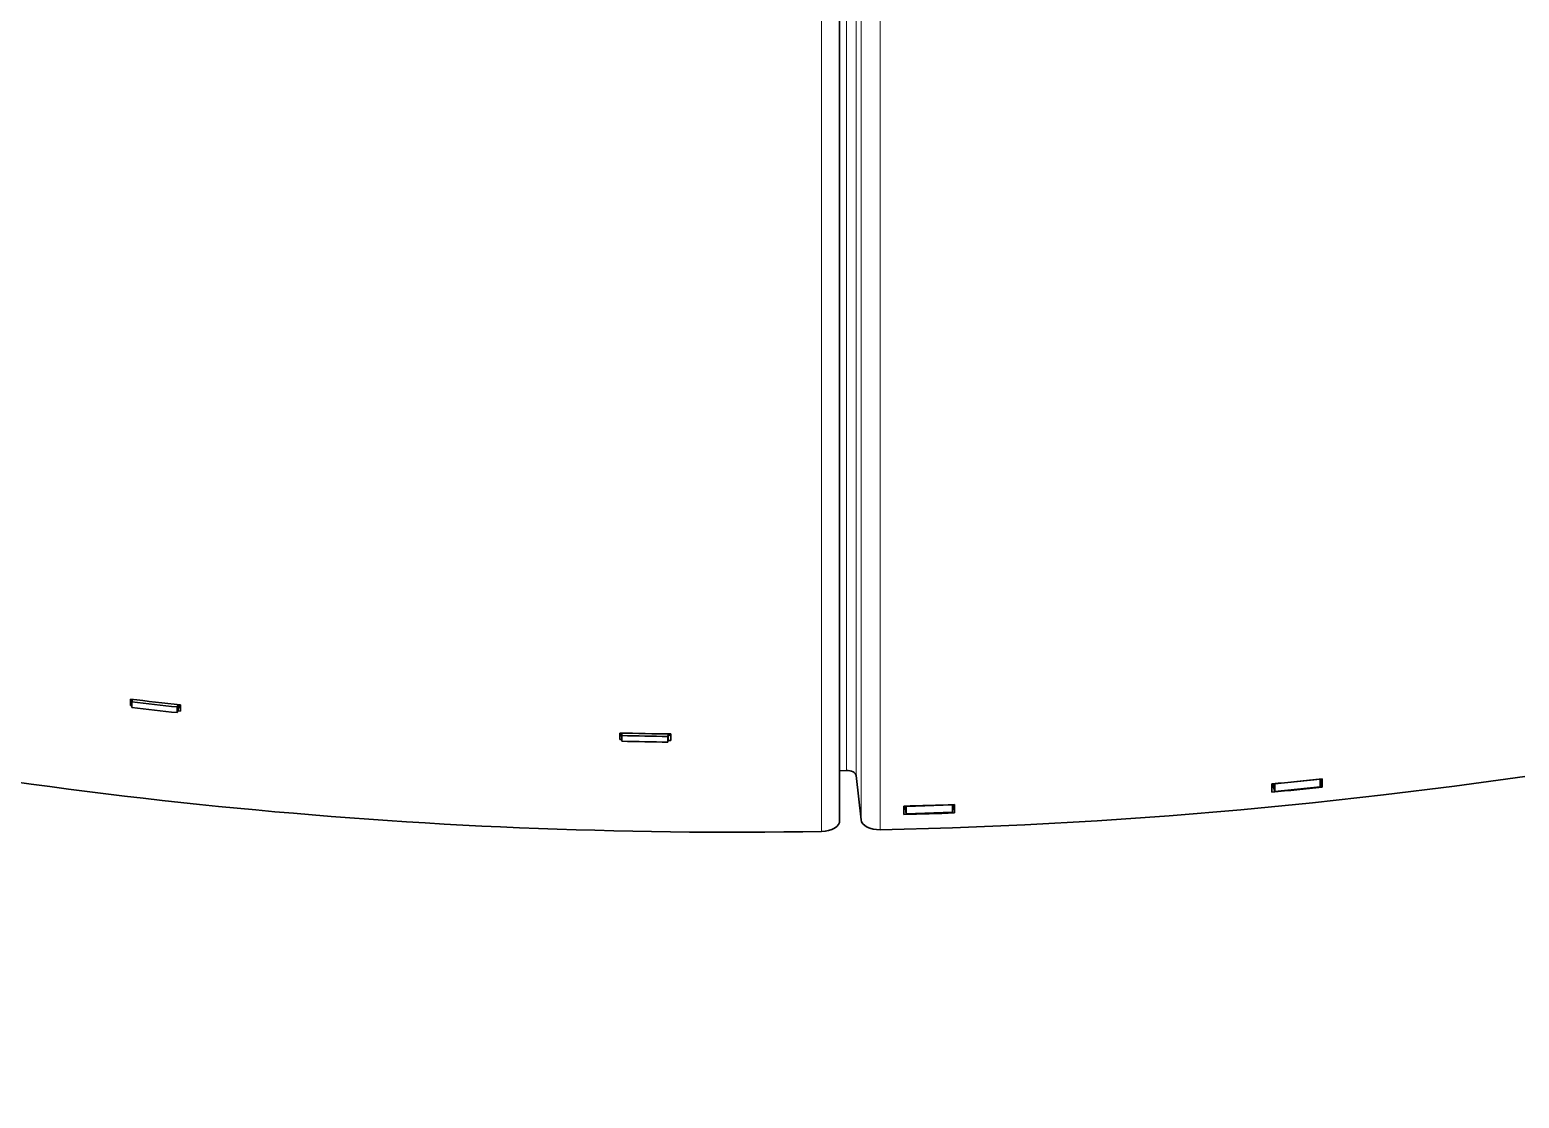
# Paper-space layout 'Blatt1' of a CAD drawing. Header units: millimetres. Extents: x 0 to 1189, y 0 to 841.
# Drawn here: x 917.9 to 982.3, y 313.5 to 359.8 of the extents above; entities that cross this region are included whole.
import ezdxf

# ---------------------------------------------------------------- set-up
doc = ezdxf.new("R2010")
doc.units = ezdxf.units.MM
doc.layers.add('BESCHRIFTUNG', color=5, linetype='Continuous')
doc.dimstyles.new('SLDDIMSTYLE0', dxfattribs={"dimtxt": 0.18, "dimasz": 0.7, "dimexe": 0, "dimexo": 0.0625, "dimgap": 0, "dimtad": 0, "dimtih": 1, "dimtoh": 1, "dimdec": 0, "dimrnd": 1e-09, "dimzin": 0, "dimdsep": 46, "dimtxsty": 'Standard', "dimblk1": 'DOT', "dimblk2": 'DOT', "dimsah": 1, "dimcen": 0.09, "dimadec": 0, "dimazin": 0, "dimtfac": 0.7, "dimtdec": 0, "dimtofl": 0, "dimtmove": 0, "dimatfit": 3, "dimldrblk": 'DOT', "dimfxl": 1, "dimfrac": 2, "dimtolj": 1, "dimtzin": 0, "dimarcsym": 0})

# ---------------------------------------------------------------- blocks, each defined once
blk = doc.blocks.new('_Dot')
at = {"color": 0, "linetype": 'ByBlock', "lineweight": -2}
blk.add_line((-0.5, 0), (-1, 0), dxfattribs=at)
at = {"color": 0, "linetype": 'ByBlock', "const_width": 0.5}
blk.add_lwpolyline([(-0.25, 0, 1), (0.25, 0, 1)], format="xyb", close=True, dxfattribs=at)

psp = doc.layouts.new('Blatt1')

# ---------------------------------------------------------------- linework, layer by layer
at = {"color": 8, "linetype": 'Continuous', "lineweight": 18}
for p, q in [((953.211, 327.713), (953.211, 363.412)), ((953.636, 327.497), (953.636, 363.196)), ((953.847, 325.583), (953.847, 361.282)), ((952.139, 325.075), (952.139, 360.775)), ((954.676, 325.151), (954.676, 360.85))]:
    psp.add_line(p, q, dxfattribs=at)
at = {"color": 7, "linetype": 'Continuous', "lineweight": 35}
for p, q in [((952.919, 325.537), (952.919, 361.236)), ((922.234, 330.521), (922.234, 330.799)), ((922.313, 330.748), (922.234, 330.521)), ((922.329, 330.788), (922.293, 330.681)), ((922.293, 330.437), (922.293, 330.681)), ((922.313, 330.748), (922.313, 330.79)), ((922.293, 330.514), (922.234, 330.521)), ((924.257, 330.463), (924.292, 330.569)), ((924.257, 330.218), (924.363, 330.535)), ((924.257, 330.218), (924.257, 330.463)), ((924.397, 330.28), (924.282, 330.293)), ((924.363, 330.535), (924.363, 330.562)), ((924.363, 330.535), (924.397, 330.532)), ((924.397, 330.558), (924.397, 330.28)), ((943.412, 329.056), (943.412, 329.334)), ((943.428, 329.287), (943.428, 329.334)), ((943.498, 329.332), (943.492, 329.223)), ((943.428, 329.287), (943.412, 329.056)), ((943.492, 329.055), (943.412, 329.056)), ((943.428, 329.303), (943.51, 329.302)), ((943.495, 329.286), (943.428, 329.287)), ((943.492, 328.978), (943.492, 329.223)), ((945.491, 329.187), (945.497, 329.295)), ((945.491, 328.942), (945.509, 329.265)), ((945.491, 328.942), (945.491, 329.187)), ((945.614, 329.016), (945.495, 329.018)), ((945.623, 329.247), (945.508, 329.249)), ((945.509, 329.265), (945.509, 329.295)), ((945.509, 329.265), (945.614, 329.263)), ((945.614, 329.294), (945.614, 329.016)), ((953.211, 327.713), (952.919, 327.702)), ((953.847, 325.583), (953.636, 327.497)), ((971.623, 326.776), (971.623, 327.135)), ((971.623, 327.026), (971.675, 327.031)), ((971.675, 327.14), (971.675, 327.031)), ((971.747, 326.806), (971.675, 327.031)), ((971.747, 327.133), (971.742, 327.147)), ((973.714, 327.34), (971.747, 327.133)), ((971.747, 327.133), (971.747, 326.806)), ((973.714, 327.014), (971.747, 326.806)), ((973.713, 327.345), (973.714, 327.34)), ((973.714, 327.34), (973.714, 327.014)), ((973.722, 327.346), (973.722, 327.221)), ((973.722, 327.221), (973.794, 326.994)), ((973.794, 327.353), (973.794, 326.994)), ((955.696, 325.812), (955.696, 326.171)), ((955.777, 326.173), (955.777, 326.061)), ((955.801, 326.159), (955.799, 326.174)), ((957.797, 326.23), (955.801, 326.159)), ((955.801, 326.159), (955.801, 325.833)), ((957.774, 326.122), (957.872, 326.126)), ((957.797, 326.235), (957.797, 326.23)), ((957.797, 326.23), (957.797, 325.904)), ((957.872, 326.11), (957.797, 326.107)), ((957.872, 326.238), (957.872, 326.11)), ((957.872, 326.11), (957.896, 325.879)), ((957.896, 326.238), (957.896, 325.879)), ((955.696, 326.059), (955.777, 326.061)), ((955.801, 325.833), (955.777, 326.061)), ((957.797, 325.904), (955.801, 325.833))]:
    psp.add_line(p, q, dxfattribs=at)
at = {"color": 7, "linetype": 'Continuous', "lineweight": 35, "flags": 128}
for points in [[(953.211, 327.713), (953.29, 327.711), (953.366, 327.701), (953.437, 327.682), (953.501, 327.656), (953.555, 327.623), (953.596, 327.584), (953.623, 327.542), (953.636, 327.497)], [(954.676, 325.151), (957.809, 325.239), (960.938, 325.37), (964.061, 325.543), (967.176, 325.758), (970.281, 326.015), (973.375, 326.313), (976.456, 326.654), (979.523, 327.035), (982.573, 327.458)], [(952.139, 325.075), (952.295, 325.087), (952.445, 325.115), (952.582, 325.16), (952.7, 325.22), (952.797, 325.292), (952.867, 325.373), (952.908, 325.461), (952.919, 325.537)], [(953.847, 325.583), (953.872, 325.495), (953.925, 325.411), (954.005, 325.335), (954.109, 325.269), (954.233, 325.216), (954.372, 325.178), (954.522, 325.156), (954.676, 325.151)]]:
    psp.add_lwpolyline(points, dxfattribs=at)
at = {"color": 7, "linetype": 'Continuous', "lineweight": 35}
for centre, radius, start, end in [((948.154, 553.81), 224.513, 263.37039, 263.9259), ((948.153, 553.963), 224.774, 263.39363, 263.89731), ((948.404, 549.036), 223.992, 257.58339, 270.95546), ((948.153, 553.718), 224.774, 263.39363, 263.89731), ((948.759, 561.85), 232.577, 268.68252, 269.22511), ((948.759, 562.017), 232.853, 268.70382, 269.19578), ((948.759, 561.772), 232.853, 268.70382, 269.19578), ((950.119, 552.109), 226, 275.46015, 276.01323), ((950.119, 551.75), 226, 275.46015, 276.01323), ((949.681, 558.248), 232.155, 271.48483, 272.02809), ((949.681, 557.889), 232.155, 271.48483, 272.02809)]:
    psp.add_arc(centre, radius, start, end, dxfattribs=at)

# ---------------------------------------------------------------- leaders
at = {"layer": 'BESCHRIFTUNG'}
psp.add_leader([(979.613, 447.75), (1027.066, 313.537)], dimstyle='SLDDIMSTYLE0', dxfattribs=at)

doc.saveas('drawing.dxf')
